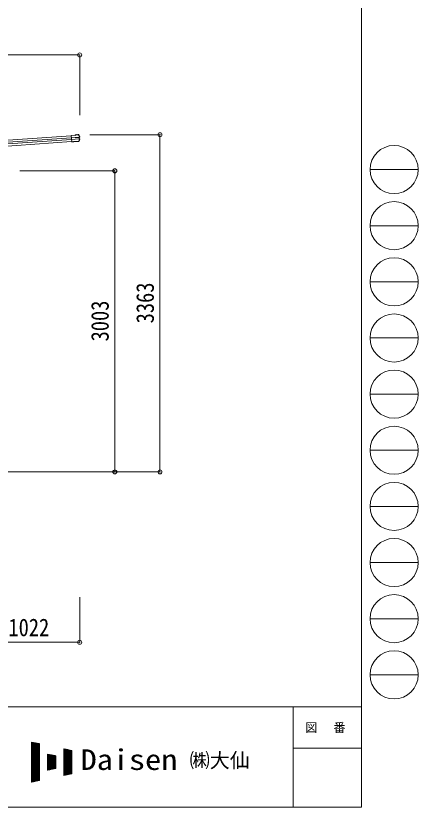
# Model space of a CAD drawing. Units: millimetres at full size. Extents: x -11243 to 11243, y -7760 to 7760.
# Drawn here: x 7231 to 11243, y -7760 to 133 of the extents above; entities that cross this region are included whole.
import ezdxf
from ezdxf.enums import TextEntityAlignment as Align

# ---------------------------------------------------------------- set-up
doc = ezdxf.new("R2010")
doc.units = ezdxf.units.MM
doc.header["$LTSCALE"] = 40
doc.header["$PDMODE"] = 32
doc.header["$PDSIZE"] = 40
for name, color, linetype, lineweight in [('0-0_0', 7, 'Continuous', 9), ('0-3_ELV2', 4, 'Continuous', 9), ('0-6_OTH_LINE', 6, 'Continuous', 9), ('F-0_240', 7, 'Continuous', 9)]:
    doc.layers.add(name, color=color, linetype=linetype, lineweight=lineweight)
doc.styles.add('ＭＳ ゴシック', font='')
doc.styles.get('ＭＳ ゴシック').set_extended_font_data('MS Gothic')

msp = doc.modelspace()

# ---------------------------------------------------------------- linework, layer by layer
at = {"layer": '0-0_0'}
msp.add_line((7903.38, -4415.51), (6910.9, -4415.51), dxfattribs=at)
at = {"layer": '0-3_ELV2'}
for p, q in [((2920.93, -1402.97), (7783.5, -1062.97)), ((2922.35, -1423.28), (7784.92, -1083.28)), ((7786.12, -1100.49), (2923.56, -1440.51)), ((7822.58, -1057.03), (7783.27, -1059.77)), ((7787.78, -1124.22), (7783.27, -1059.77)), ((7783.38, -1061.27), (7824.18, -1058.42)), ((7784.95, -1083.73), (7857.86, -1078.63)), ((7857.94, -1079.86), (7785.04, -1084.96)), ((7858.91, -1093.73), (7786.01, -1098.83)), ((7786.09, -1100.06), (7859, -1094.96)), ((7835.14, -1051.74), (7822.27, -1052.64)), ((7822.27, -1052.64), (7822.58, -1057.03)), ((7835.24, -1053.24), (7823.87, -1054.03)), ((7824.18, -1058.42), (7823.87, -1054.03)), ((7823.87, -1054.03), (7824.45, -1054.62)), ((7824.89, -1059.04), (7824.18, -1058.42)), ((7835.25, -1053.27), (7833.95, -1053.36)), ((7833.95, -1053.36), (7834.09, -1055.32)), ((7834.09, -1055.32), (7851.05, -1054.13)), ((7835.24, -1053.24), (7835.14, -1051.74)), ((7835.14, -1051.74), (7835.34, -1052.34)), ((7835.24, -1053.24), (7835.25, -1053.27)), ((7835.25, -1053.27), (7835.29, -1053.73)), ((7849.64, -1052.73), (7835.29, -1053.73)), ((7839.47, -1053.44), (7839.57, -1054.94)), ((7845.56, -1054.52), (7845.45, -1053.02)), ((7849.39, -1051.35), (7849.5, -1050.73)), ((7854.68, -1050.37), (7849.5, -1050.73)), ((7849.64, -1052.73), (7849.6, -1052.26)), ((7851.05, -1054.13), (7850.91, -1052.17)), ((7859.35, -1078.53), (7860.26, -1078.46)), ((7859.71, -1079.85), (7860.23, -1079.82)), ((7859.89, -1094.84), (7860.12, -1094.83)), ((7866.17, -1076.88), (7860.26, -1078.46)), ((7860.26, -1078.46), (7861.4, -1094.8)), ((7860.49, -1094.86), (7861.4, -1094.8)), ((7861.18, -1093.46), (7860.67, -1093.5)), ((7860.93, -1079.66), (7861.85, -1079.59)), ((7861.4, -1094.8), (7867.44, -1095.54)), ((7861.9, -1093.52), (7862.82, -1093.46)), ((7787.54, -1120.8), (2924.98, -1460.82)), ((7804.43, -1121.55), (7787.68, -1122.72)), ((7795.23, -1123.3), (7787.75, -1123.82)), ((7804.54, -1123.05), (7787.78, -1124.22)), ((7795.26, -1123.69), (7795.16, -1122.19)), ((7804.43, -1121.55), (7804.61, -1121.17)), ((7804.43, -1121.55), (7804.54, -1123.05)), ((7804.54, -1123.05), (7804.71, -1122.67)), ((7804.61, -1121.17), (7810.59, -1120.75)), ((7804.61, -1121.17), (7804.71, -1122.67)), ((7804.71, -1122.67), (7810.7, -1122.25)), ((7810.59, -1120.75), (7810.82, -1121.1)), ((7857.88, -1117.81), (7810.82, -1121.1)), ((7810.82, -1121.1), (7810.92, -1122.6)), ((7857.07, -1119.37), (7810.92, -1122.6))]:
    msp.add_line(p, q, dxfattribs=at)
for points in [[(7855.11, -1051.85), (7849.61, -1052.23), (7849.5, -1050.73)], [(7850.91, -1052.17), (7849.6, -1052.26), (7849.61, -1052.23)], [(7856.26, -1052.5), (7861.78, -1063.73), (7867.02, -1075.09)], [(7868.45, -1097.4), (7863.29, -1107.66), (7857.88, -1117.81)], [(7866.56, -1078.33), (7861.85, -1079.59), (7862.82, -1093.46), (7867.63, -1094.05)], [(7810.59, -1120.75), (7810.7, -1122.25), (7810.92, -1122.6)]]:
    msp.add_lwpolyline(points, dxfattribs=at)
for centre, radius, start, end in [((7854.9, -1053.56), 3.19, 26.86597, 94.02466), ((7855.19, -1053.04), 1.2, 26.89869, 94.02902), ((7409.92, -1278.94), 502, 24.03393, 26.8619), ((7418.84, -877.52), 502, 331.41438, 333.93986), ((7865.83, -1075.62), 1.3, 285.12702, 24.10936), ((7865.84, -1075.62), 2.8, 285, 24.03393), ((7867.28, -1096.83), 1.3, 333.87402, 82.86161), ((7867.29, -1096.83), 2.8, 333.93986, 83), ((7856.84, -1116.19), 3.19, 273.987, 331.41712)]:
    msp.add_arc(centre, radius, start, end, dxfattribs=at)
for centre, major_axis, ratio, start_param, end_param in [((7824.53, -1055.81), (-0.08, 1.2), 0.052408, 5.1044164, 6.2220988), ((7813.71, -1247.8), (-34.91, 499.28), 0.052408, 5.0964197, 5.1044164), ((7835.56, -1055.52), (-0.22, 3.19), 0.016053, 5.3122341, 6.2220988), ((7849.61, -1054.54), (-0.22, 3.19), 0.016053, 0.0610865, 0.9709512), ((7857.88, -1078.92), (1.5, 0.1), 0.19438, 0.8222243, 1.5707963), ((7857.98, -1080.45), (2.99, 0.21), 0.19438, 0.9410649, 1.5707963), ((7857.88, -1078.92), (1.48, 0.4), 0.014741, 0.0756738, 0.8193583), ((7858.87, -1093.15), (2.99, 0.21), 0.19438, 4.712389, 5.3421204), ((7858.98, -1094.67), (1.5, 0.1), 0.19438, 4.712389, 5.3570179), ((7858.98, -1094.67), (1.52, -0.19), 0.014741, 5.567803, 6.2075115), ((7857.98, -1080.45), (2.95, 0.79), 0.014741, 0.0756738, 0.7041788), ((7858.87, -1093.15), (3.03, -0.37), 0.014741, 5.5790065, 6.2075115)]:
    msp.add_ellipse(centre, major_axis=major_axis, ratio=ratio, start_param=start_param, end_param=end_param, dxfattribs=at)
at = {"layer": '0-6_OTH_LINE'}
for p, q in [((7868.07, -256.81), (2806.23, -256.81)), ((7868.07, -256.81), (7868.07, -856.57)), ((8668, -1052.27), (7968.06, -1052.27)), ((8668, -4415.51), (8668, -1052.27)), ((8218, -1412.72), (7270.9, -1412.72)), ((8218, -4415.51), (8218, -1412.72)), ((8218, -4415.51), (7904.38, -4415.51)), ((8668, -4415.51), (7904.38, -4415.51)), ((7867.97, -6115.51), (7867.97, -5665.51)), ((6845.98, -6115.51), (7867.97, -6115.51))]:
    msp.add_line(p, q, dxfattribs=at)
for p in [(7868.07, -256.81), (8668, -1052.27), (8218, -1412.72), (8218, -4415.51), (8668, -4415.51), (7867.97, -6115.51)]:
    msp.add_point(p, dxfattribs=at)
at = {"layer": 'F-0_240', "color": 5}
for p, q in [((10677.26, 7760), (10677.26, -7760)), ((-11242.74, -6760), (10677.26, -6760)), ((9997.25, -6760), (9997.25, -7760)), ((9997.25, -7170), (10677.26, -7170)), ((-11242.74, -7760), (10677.26, -7760))]:
    msp.add_line(p, q, dxfattribs=at)
at = {"layer": 'F-0_240', "color": 4}
for p, q in [((10762.74, -1400), (11242.74, -1400)), ((10762.74, -1960), (11242.74, -1960)), ((10762.74, -2520), (11242.74, -2520)), ((10762.74, -3080), (11242.74, -3080)), ((10762.74, -3640), (11242.74, -3640)), ((10762.74, -4200), (11242.74, -4200)), ((10762.74, -4760), (11242.74, -4760)), ((10762.74, -5320), (11242.74, -5320)), ((10762.74, -5880), (11242.74, -5880)), ((10762.74, -6440), (11242.74, -6440))]:
    msp.add_line(p, q, dxfattribs=at)
at = {"layer": 'F-0_240'}
for p, q in [((7388.19, -7110.13), (7468.19, -7126.8)), ((7388.19, -7110.13), (7388.19, -7510.13)), ((7388.19, -7113.9), (7406.26, -7113.9)), ((7388.19, -7117.9), (7425.46, -7117.9)), ((7388.19, -7121.9), (7444.66, -7121.9)), ((7388.19, -7125.9), (7463.86, -7125.9)), ((7388.19, -7129.9), (7468.19, -7129.9)), ((7388.19, -7133.9), (7468.19, -7133.9)), ((7388.19, -7137.9), (7468.19, -7137.9)), ((7388.19, -7141.9), (7468.19, -7141.9)), ((7388.19, -7145.9), (7468.19, -7145.9)), ((7388.19, -7149.9), (7468.19, -7149.9)), ((7388.19, -7153.9), (7468.19, -7153.9)), ((7388.19, -7157.9), (7468.19, -7157.9)), ((7388.19, -7161.9), (7468.19, -7161.9)), ((7388.19, -7165.9), (7468.19, -7165.9)), ((7388.19, -7169.9), (7468.19, -7169.9)), ((7388.19, -7173.9), (7468.19, -7173.9)), ((7388.19, -7177.9), (7468.19, -7177.9)), ((7388.19, -7181.9), (7468.19, -7181.9)), ((7390.57, -7509.64), (7390.57, -7110.63)), ((7394.57, -7508.81), (7394.57, -7111.46)), ((7398.57, -7507.97), (7398.57, -7112.29)), ((7402.57, -7507.14), (7402.57, -7113.13)), ((7406.57, -7506.31), (7406.57, -7113.96)), ((7410.57, -7505.47), (7410.57, -7114.79)), ((7414.57, -7504.64), (7414.57, -7115.63)), ((7418.57, -7503.81), (7418.57, -7116.46)), ((7422.57, -7502.97), (7422.57, -7117.29)), ((7426.57, -7502.14), (7426.57, -7118.13)), ((7430.57, -7501.31), (7430.57, -7118.96)), ((7434.57, -7500.47), (7434.57, -7119.79)), ((7438.57, -7499.64), (7438.57, -7120.63)), ((7442.57, -7498.81), (7442.57, -7121.46)), ((7446.57, -7497.97), (7446.57, -7122.29)), ((7450.57, -7497.14), (7450.57, -7123.13)), ((7454.57, -7496.31), (7454.57, -7123.96)), ((7458.57, -7495.47), (7458.57, -7124.79)), ((7462.57, -7494.64), (7462.57, -7125.63)), ((7466.57, -7493.81), (7466.57, -7126.46)), ((7468.19, -7126.8), (7468.19, -7493.47)), ((7708.19, -7176.8), (7788.19, -7193.47)), ((7708.19, -7176.8), (7708.19, -7443.47)), ((7708.19, -7177.9), (7713.46, -7177.9)), ((7708.19, -7181.9), (7732.66, -7181.9)), ((7710.57, -7442.97), (7710.57, -7177.29)), ((7714.57, -7442.14), (7714.57, -7178.13)), ((7718.57, -7441.31), (7718.57, -7178.96)), ((7722.57, -7440.47), (7722.57, -7179.79)), ((7726.57, -7439.64), (7726.57, -7180.63)), ((7730.57, -7438.81), (7730.57, -7181.46)), ((7734.57, -7437.97), (7734.57, -7182.29)), ((7388.19, -7185.9), (7468.19, -7185.9)), ((7388.19, -7189.9), (7468.19, -7189.9)), ((7388.19, -7193.9), (7468.19, -7193.9)), ((7388.19, -7197.9), (7468.19, -7197.9)), ((7388.19, -7201.9), (7468.19, -7201.9)), ((7388.19, -7205.9), (7468.19, -7205.9)), ((7388.19, -7209.9), (7468.19, -7209.9)), ((7388.19, -7213.9), (7468.19, -7213.9)), ((7388.19, -7217.9), (7468.19, -7217.9)), ((7388.19, -7221.9), (7468.19, -7221.9)), ((7388.19, -7225.9), (7468.19, -7225.9)), ((7388.19, -7229.9), (7468.19, -7229.9)), ((7388.19, -7233.9), (7468.19, -7233.9)), ((7388.19, -7237.9), (7468.19, -7237.9)), ((7388.19, -7241.9), (7468.19, -7241.9)), ((7388.19, -7245.9), (7468.19, -7245.9)), ((7388.19, -7249.9), (7468.19, -7249.9)), ((7388.19, -7253.9), (7468.19, -7253.9)), ((7388.19, -7257.9), (7468.19, -7257.9)), ((7548.19, -7230.13), (7628.19, -7246.8)), ((7548.19, -7230.13), (7548.19, -7390.13)), ((7548.19, -7233.9), (7566.26, -7233.9)), ((7548.19, -7237.9), (7585.46, -7237.9)), ((7548.19, -7241.9), (7604.66, -7241.9)), ((7548.19, -7245.9), (7623.86, -7245.9)), ((7548.19, -7249.9), (7628.19, -7249.9)), ((7548.19, -7253.9), (7628.19, -7253.9)), ((7548.19, -7257.9), (7628.19, -7257.9)), ((7550.57, -7389.64), (7550.57, -7230.63)), ((7554.57, -7388.81), (7554.57, -7231.46)), ((7558.57, -7387.97), (7558.57, -7232.29)), ((7562.57, -7387.14), (7562.57, -7233.13)), ((7566.57, -7386.31), (7566.57, -7233.96)), ((7570.57, -7385.47), (7570.57, -7234.79)), ((7574.57, -7384.64), (7574.57, -7235.63)), ((7578.57, -7383.81), (7578.57, -7236.46)), ((7582.57, -7382.97), (7582.57, -7237.29)), ((7586.57, -7382.14), (7586.57, -7238.13)), ((7590.57, -7381.31), (7590.57, -7238.96)), ((7594.57, -7380.47), (7594.57, -7239.79)), ((7598.57, -7379.64), (7598.57, -7240.63)), ((7602.57, -7378.81), (7602.57, -7241.46)), ((7606.57, -7377.97), (7606.57, -7242.29)), ((7610.57, -7377.14), (7610.57, -7243.13)), ((7614.57, -7376.31), (7614.57, -7243.96)), ((7618.57, -7375.47), (7618.57, -7244.79)), ((7622.57, -7374.64), (7622.57, -7245.63)), ((7626.57, -7373.81), (7626.57, -7246.46)), ((7628.19, -7246.8), (7628.19, -7373.47)), ((7708.19, -7185.9), (7751.86, -7185.9)), ((7708.19, -7189.9), (7771.06, -7189.9)), ((7708.19, -7193.9), (7788.19, -7193.9)), ((7708.19, -7197.9), (7788.19, -7197.9)), ((7708.19, -7201.9), (7788.19, -7201.9)), ((7708.19, -7205.9), (7788.19, -7205.9)), ((7708.19, -7209.9), (7788.19, -7209.9)), ((7708.19, -7213.9), (7788.19, -7213.9)), ((7708.19, -7217.9), (7788.19, -7217.9)), ((7708.19, -7221.9), (7788.19, -7221.9)), ((7708.19, -7225.9), (7788.19, -7225.9)), ((7708.19, -7229.9), (7788.19, -7229.9)), ((7708.19, -7233.9), (7788.19, -7233.9)), ((7708.19, -7237.9), (7788.19, -7237.9)), ((7708.19, -7241.9), (7788.19, -7241.9)), ((7708.19, -7245.9), (7788.19, -7245.9)), ((7708.19, -7249.9), (7788.19, -7249.9)), ((7708.19, -7253.9), (7788.19, -7253.9)), ((7708.19, -7257.9), (7788.19, -7257.9)), ((7738.57, -7437.14), (7738.57, -7183.13)), ((7742.57, -7436.31), (7742.57, -7183.96)), ((7746.57, -7435.47), (7746.57, -7184.79)), ((7750.57, -7434.64), (7750.57, -7185.63)), ((7754.57, -7433.81), (7754.57, -7186.46)), ((7758.57, -7432.97), (7758.57, -7187.29)), ((7762.57, -7432.14), (7762.57, -7188.13)), ((7766.57, -7431.31), (7766.57, -7188.96)), ((7770.57, -7430.47), (7770.57, -7189.79)), ((7774.57, -7429.64), (7774.57, -7190.63)), ((7778.57, -7428.81), (7778.57, -7191.46)), ((7782.57, -7427.97), (7782.57, -7192.29)), ((7786.57, -7427.14), (7786.57, -7193.13)), ((7788.19, -7193.47), (7788.19, -7426.8)), ((7388.19, -7261.9), (7468.19, -7261.9)), ((7388.19, -7265.9), (7468.19, -7265.9)), ((7388.19, -7269.9), (7468.19, -7269.9)), ((7388.19, -7273.9), (7468.19, -7273.9)), ((7388.19, -7277.9), (7468.19, -7277.9)), ((7388.19, -7281.9), (7468.19, -7281.9)), ((7388.19, -7285.9), (7468.19, -7285.9)), ((7388.19, -7289.9), (7468.19, -7289.9)), ((7388.19, -7293.9), (7468.19, -7293.9)), ((7388.19, -7297.9), (7468.19, -7297.9)), ((7388.19, -7301.9), (7468.19, -7301.9)), ((7388.19, -7305.9), (7468.19, -7305.9)), ((7388.19, -7309.9), (7468.19, -7309.9)), ((7388.19, -7313.9), (7468.19, -7313.9)), ((7388.19, -7317.9), (7468.19, -7317.9)), ((7388.19, -7321.9), (7468.19, -7321.9)), ((7388.19, -7325.9), (7468.19, -7325.9)), ((7388.19, -7329.9), (7468.19, -7329.9)), ((7388.19, -7333.9), (7468.19, -7333.9)), ((7388.19, -7337.9), (7468.19, -7337.9)), ((7548.19, -7261.9), (7628.19, -7261.9)), ((7548.19, -7265.9), (7628.19, -7265.9)), ((7548.19, -7269.9), (7628.19, -7269.9)), ((7548.19, -7273.9), (7628.19, -7273.9)), ((7548.19, -7277.9), (7628.19, -7277.9)), ((7548.19, -7281.9), (7628.19, -7281.9)), ((7548.19, -7285.9), (7628.19, -7285.9)), ((7548.19, -7289.9), (7628.19, -7289.9)), ((7548.19, -7293.9), (7628.19, -7293.9)), ((7548.19, -7297.9), (7628.19, -7297.9)), ((7548.19, -7301.9), (7628.19, -7301.9)), ((7548.19, -7305.9), (7628.19, -7305.9)), ((7548.19, -7309.9), (7628.19, -7309.9)), ((7548.19, -7313.9), (7628.19, -7313.9)), ((7548.19, -7317.9), (7628.19, -7317.9)), ((7548.19, -7321.9), (7628.19, -7321.9)), ((7548.19, -7325.9), (7628.19, -7325.9)), ((7548.19, -7329.9), (7628.19, -7329.9)), ((7548.19, -7333.9), (7628.19, -7333.9)), ((7548.19, -7337.9), (7628.19, -7337.9)), ((7708.19, -7261.9), (7788.19, -7261.9)), ((7708.19, -7265.9), (7788.19, -7265.9)), ((7708.19, -7269.9), (7788.19, -7269.9)), ((7708.19, -7273.9), (7788.19, -7273.9)), ((7708.19, -7277.9), (7788.19, -7277.9)), ((7708.19, -7281.9), (7788.19, -7281.9)), ((7708.19, -7285.9), (7788.19, -7285.9)), ((7708.19, -7289.9), (7788.19, -7289.9)), ((7708.19, -7293.9), (7788.19, -7293.9)), ((7708.19, -7297.9), (7788.19, -7297.9)), ((7708.19, -7301.9), (7788.19, -7301.9)), ((7708.19, -7305.9), (7788.19, -7305.9)), ((7708.19, -7309.9), (7788.19, -7309.9)), ((7708.19, -7313.9), (7788.19, -7313.9)), ((7708.19, -7317.9), (7788.19, -7317.9)), ((7708.19, -7321.9), (7788.19, -7321.9)), ((7708.19, -7325.9), (7788.19, -7325.9)), ((7708.19, -7329.9), (7788.19, -7329.9)), ((7708.19, -7333.9), (7788.19, -7333.9)), ((7708.19, -7337.9), (7788.19, -7337.9)), ((7388.19, -7341.9), (7468.19, -7341.9)), ((7388.19, -7345.9), (7468.19, -7345.9)), ((7388.19, -7349.9), (7468.19, -7349.9)), ((7388.19, -7353.9), (7468.19, -7353.9)), ((7388.19, -7357.9), (7468.19, -7357.9)), ((7388.19, -7361.9), (7468.19, -7361.9)), ((7388.19, -7365.9), (7468.19, -7365.9)), ((7388.19, -7369.9), (7468.19, -7369.9)), ((7388.19, -7373.9), (7468.19, -7373.9)), ((7388.19, -7377.9), (7468.19, -7377.9)), ((7388.19, -7381.9), (7468.19, -7381.9)), ((7388.19, -7385.9), (7468.19, -7385.9)), ((7388.19, -7389.9), (7468.19, -7389.9)), ((7388.19, -7393.9), (7468.19, -7393.9)), ((7388.19, -7397.9), (7468.19, -7397.9)), ((7388.19, -7401.9), (7468.19, -7401.9)), ((7388.19, -7405.9), (7468.19, -7405.9)), ((7388.19, -7409.9), (7468.19, -7409.9)), ((7388.19, -7413.9), (7468.19, -7413.9)), ((7388.19, -7417.9), (7468.19, -7417.9)), ((7548.19, -7341.9), (7628.19, -7341.9)), ((7548.19, -7345.9), (7628.19, -7345.9)), ((7548.19, -7349.9), (7628.19, -7349.9)), ((7548.19, -7353.9), (7628.19, -7353.9)), ((7548.19, -7357.9), (7628.19, -7357.9)), ((7548.19, -7361.9), (7628.19, -7361.9)), ((7548.19, -7365.9), (7628.19, -7365.9)), ((7548.19, -7369.9), (7628.19, -7369.9)), ((7548.19, -7390.13), (7628.19, -7373.47)), ((7548.19, -7373.9), (7626.13, -7373.9)), ((7548.19, -7377.9), (7606.93, -7377.9)), ((7548.19, -7381.9), (7587.73, -7381.9)), ((7548.19, -7385.9), (7568.53, -7385.9)), ((7548.19, -7389.9), (7549.33, -7389.9)), ((7708.19, -7341.9), (7788.19, -7341.9)), ((7708.19, -7345.9), (7788.19, -7345.9)), ((7708.19, -7349.9), (7788.19, -7349.9)), ((7708.19, -7353.9), (7788.19, -7353.9)), ((7708.19, -7357.9), (7788.19, -7357.9)), ((7708.19, -7361.9), (7788.19, -7361.9)), ((7708.19, -7365.9), (7788.19, -7365.9)), ((7708.19, -7369.9), (7788.19, -7369.9)), ((7708.19, -7373.9), (7788.19, -7373.9)), ((7708.19, -7377.9), (7788.19, -7377.9)), ((7708.19, -7381.9), (7788.19, -7381.9)), ((7708.19, -7385.9), (7788.19, -7385.9)), ((7708.19, -7389.9), (7788.19, -7389.9)), ((7708.19, -7393.9), (7788.19, -7393.9)), ((7708.19, -7397.9), (7788.19, -7397.9)), ((7708.19, -7401.9), (7788.19, -7401.9)), ((7708.19, -7405.9), (7788.19, -7405.9)), ((7708.19, -7409.9), (7788.19, -7409.9)), ((7708.19, -7413.9), (7788.19, -7413.9)), ((7708.19, -7417.9), (7788.19, -7417.9)), ((7388.19, -7421.9), (7468.19, -7421.9)), ((7388.19, -7425.9), (7468.19, -7425.9)), ((7388.19, -7429.9), (7468.19, -7429.9)), ((7388.19, -7433.9), (7468.19, -7433.9)), ((7388.19, -7437.9), (7468.19, -7437.9)), ((7388.19, -7441.9), (7468.19, -7441.9)), ((7388.19, -7445.9), (7468.19, -7445.9)), ((7388.19, -7449.9), (7468.19, -7449.9)), ((7388.19, -7453.9), (7468.19, -7453.9)), ((7388.19, -7457.9), (7468.19, -7457.9)), ((7388.19, -7461.9), (7468.19, -7461.9)), ((7388.19, -7465.9), (7468.19, -7465.9)), ((7388.19, -7469.9), (7468.19, -7469.9)), ((7388.19, -7473.9), (7468.19, -7473.9)), ((7388.19, -7477.9), (7468.19, -7477.9)), ((7388.19, -7481.9), (7468.19, -7481.9)), ((7388.19, -7485.9), (7468.19, -7485.9)), ((7388.19, -7489.9), (7468.19, -7489.9)), ((7468.19, -7493.47), (7388.19, -7510.13)), ((7388.19, -7493.9), (7466.13, -7493.9)), ((7388.19, -7497.9), (7446.93, -7497.9)), ((7708.19, -7421.9), (7788.19, -7421.9)), ((7708.19, -7425.9), (7788.19, -7425.9)), ((7788.19, -7426.8), (7708.19, -7443.47)), ((7708.19, -7429.9), (7773.33, -7429.9)), ((7708.19, -7433.9), (7754.13, -7433.9)), ((7708.19, -7437.9), (7734.93, -7437.9)), ((7708.19, -7441.9), (7715.73, -7441.9)), ((7388.19, -7501.9), (7427.73, -7501.9)), ((7388.19, -7505.9), (7408.53, -7505.9)), ((7388.19, -7509.9), (7389.33, -7509.9))]:
    msp.add_line(p, q, dxfattribs=at)
at = {"layer": 'F-0_240', "color": 4}
for centre in [(11002.74, -1400), (11002.74, -1960), (11002.74, -2520), (11002.74, -3080), (11002.74, -3640), (11002.74, -4200), (11002.74, -4760), (11002.74, -5320), (11002.74, -5880), (11002.74, -6440)]:
    msp.add_circle(centre, 240, dxfattribs=at)

# ---------------------------------------------------------------- texts
at = {"layer": '0-6_OTH_LINE', "color": 7, "style": 'ＭＳ ゴシック', "width": 0.85}
for s, p in [('3363', (8660, -2933.89)), ('3003', (8210, -3114.11))]:
    msp.add_text(s, height=176, rotation=90, dxfattribs=at).set_placement(p, align=Align.BOTTOM_LEFT)
msp.add_text('1022', height=176, dxfattribs=at).set_placement((7156.97, -6107.51), align=Align.BOTTOM_LEFT)
at = {"layer": 'F-0_240', "style": 'ＭＳ ゴシック', "width": 1.15}
msp.add_text('Daisen', height=205.3, dxfattribs=at).set_placement((7877.34, -7450.13), align=Align.BOTTOM_LEFT)
at = {"layer": 'F-0_240', "style": 'ＭＳ ゴシック'}
msp.add_text('㈱大仙\u3000', height=146.6, dxfattribs=at).set_placement((8964.54, -7410.13), align=Align.BOTTOM_LEFT)
at = {"layer": 'F-0_240', "insert": (10117.25, -7020), "char_height": 87.98, "attachment_point": 7, "style": 'ＭＳ ゴシック'}
msp.add_mtext('\\T1.17;図\u3000番', dxfattribs=at)

doc.saveas('drawing.dxf')
